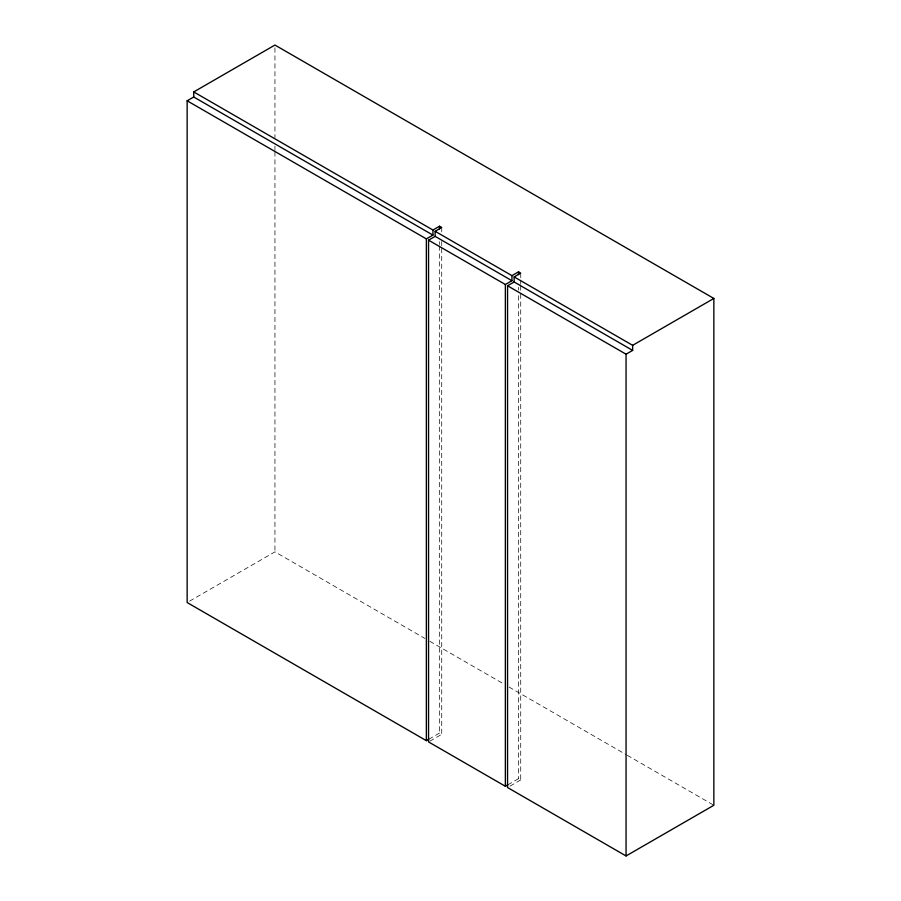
<?xml version="1.0" encoding="UTF-8"?>
<svg xmlns="http://www.w3.org/2000/svg" width="901" height="901" viewBox="0 0 901 901"><rect width="100%" height="100%" fill="white"/><g stroke="black" fill="none" stroke-linecap="round" stroke-linejoin="round"><path stroke-width="0.68" stroke-dasharray="4.5 3.38" d="M189.593 601.136L274.94 551.862L424.9 638.449M428.752 739.27L439.53 733.054L441.727 734.315L441.727 247.156M429.754 741.23L441.727 734.315M507.759 784.884L518.537 778.667L520.722 779.928L520.722 292.769M509.955 786.145L520.722 779.928M429.777 641.264L502.927 683.499M509.02 687.012L626.06 754.587M627.287 755.297L713.851 805.269M520.722 273.116L520.722 278.724M520.722 280.132L520.722 284.344M520.722 285.752L520.722 291.361M518.537 287.295L518.537 290.099M518.537 295.708L518.537 778.667M441.727 227.502L441.727 233.111M441.727 241.536L441.727 245.748M439.53 241.682L439.53 244.486M439.53 245.894L439.53 733.054M274.94 47.854L274.94 137.707M274.94 146.131L274.94 150.343M274.94 151.751L274.94 551.862"/><path stroke-width="1.35" d="M193.738 91.925L432.942 230.037L432.942 235.105L193.738 96.993L193.738 91.925L274.94 45.05L713.851 298.456L713.851 805.269L626.06 855.95L507.556 787.53L507.556 285.786L514.144 281.979L632.648 350.399L632.648 345.331L514.144 276.911L514.144 281.979M428.752 739.27L426.364 740.656L187.149 602.544L187.149 100.799L193.738 96.993M432.942 230.037L439.53 226.23L441.727 227.502L435.138 231.298L435.138 236.366L511.948 280.718L511.948 275.65L435.138 231.298M187.149 100.799L426.364 238.9L432.942 235.105M507.759 784.884L505.36 786.269L428.549 741.917L428.549 240.173L435.138 236.366M511.948 275.65L518.537 271.843L520.722 273.116L514.144 276.911M428.549 240.173L505.36 284.513L511.948 280.718M632.648 345.331L713.851 298.456M507.556 285.786L626.06 354.206L632.648 350.399M626.06 354.206L626.06 855.95M518.537 271.843L518.537 274.659M505.36 284.513L505.36 786.269M439.53 226.23L439.53 229.045M426.364 238.9L426.364 740.656"/></g></svg>
